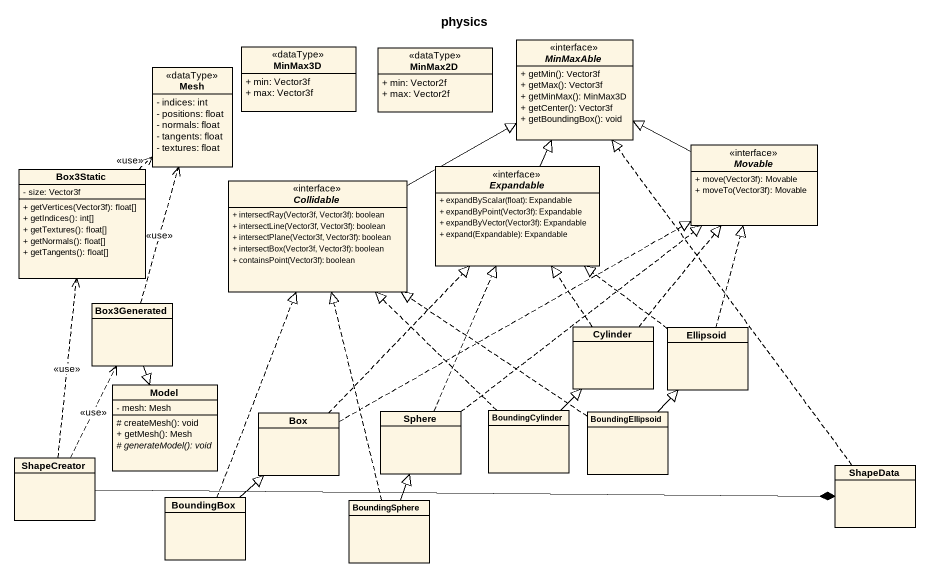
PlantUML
@startuml
title physics
hide circle
hide empty members
skinparam classAttributeIconSize 0
class MinMax3D <<dataType>> {
  + min: Vector3f
  + max: Vector3f
}
class MinMax2D <<dataType>> {
  + min: Vector2f
  + max: Vector2f
}
interface MinMaxAble {
  + getMin(): Vector3f
  + getMax(): Vector3f
  + getMinMax(): MinMax3D
  + getCenter(): Vector3f
  + getBoundingBox(): void
}
class Mesh <<dataType>> {
  - indices: int
  - positions: float
  - normals: float
  - tangents: float
  - textures: float
}
class Box3Static {
  - size: Vector3f
  + getVertices(Vector3f): float[]
  + getIndices(): int[]
  + getTextures(): float[]
  + getNormals(): float[]
  + getTangents(): float[]
}
interface Expandable {
  + expandByScalar(float): Expandable
  + expandByPoint(Vector3f): Expandable
  + expandByVector(Vector3f): Expandable
  + expand(Expandable): Expandable
}
interface Movable {
  + move(Vector3f): Movable
  + moveTo(Vector3f): Movable
}
interface Collidable {
  + intersectRay(Vector3f, Vector3f): boolean
  + intersectLine(Vector3f, Vector3f): boolean
  + intersectPlane(Vector3f, Vector3f): boolean
  + intersectBox(Vector3f, Vector3f): boolean
  + containsPoint(Vector3f): boolean
}
class Box3Generated
class Cylinder
class Ellipsoid
class Model {
  - mesh: Mesh
  # createMesh(): void
  + getMesh(): Mesh
  {abstract} # generateModel(): void
}
class "Box" as Box_
class Sphere
class BoundingCylinder
class BoundingEllipsoid
class ShapeCreator
class BoundingBox
class BoundingSphere
class ShapeData
Box3Static .up.> Mesh : <<use>>
Expandable -up-|> MinMaxAble
Movable -left-|> MinMaxAble
Collidable -right-|> MinMaxAble
Box3Generated .up.> Mesh : <<use>>
Box3Generated --|> Model
Cylinder .up.|> Expandable
Cylinder .up.|> Movable
Ellipsoid .up.|> Expandable
Ellipsoid .up.|> Movable
Box_ .up.|> Expandable
Box_ .right.|> Movable
Sphere .up.|> Expandable
Sphere .up.|> Movable
BoundingCylinder .up.|> Collidable
BoundingCylinder -up-|> Cylinder
BoundingEllipsoid .up.|> Collidable
BoundingEllipsoid -up-|> Ellipsoid
ShapeCreator .up.> Box3Static : <<use>>
ShapeCreator .up.> Box3Generated : <<use>>
ShapeCreator -right-* ShapeData
BoundingBox .up.|> Collidable
BoundingBox -up-|> Box_
BoundingSphere .up.|> Collidable
BoundingSphere -up-|> Sphere
ShapeData .up.|> MinMaxAble
@enduml
